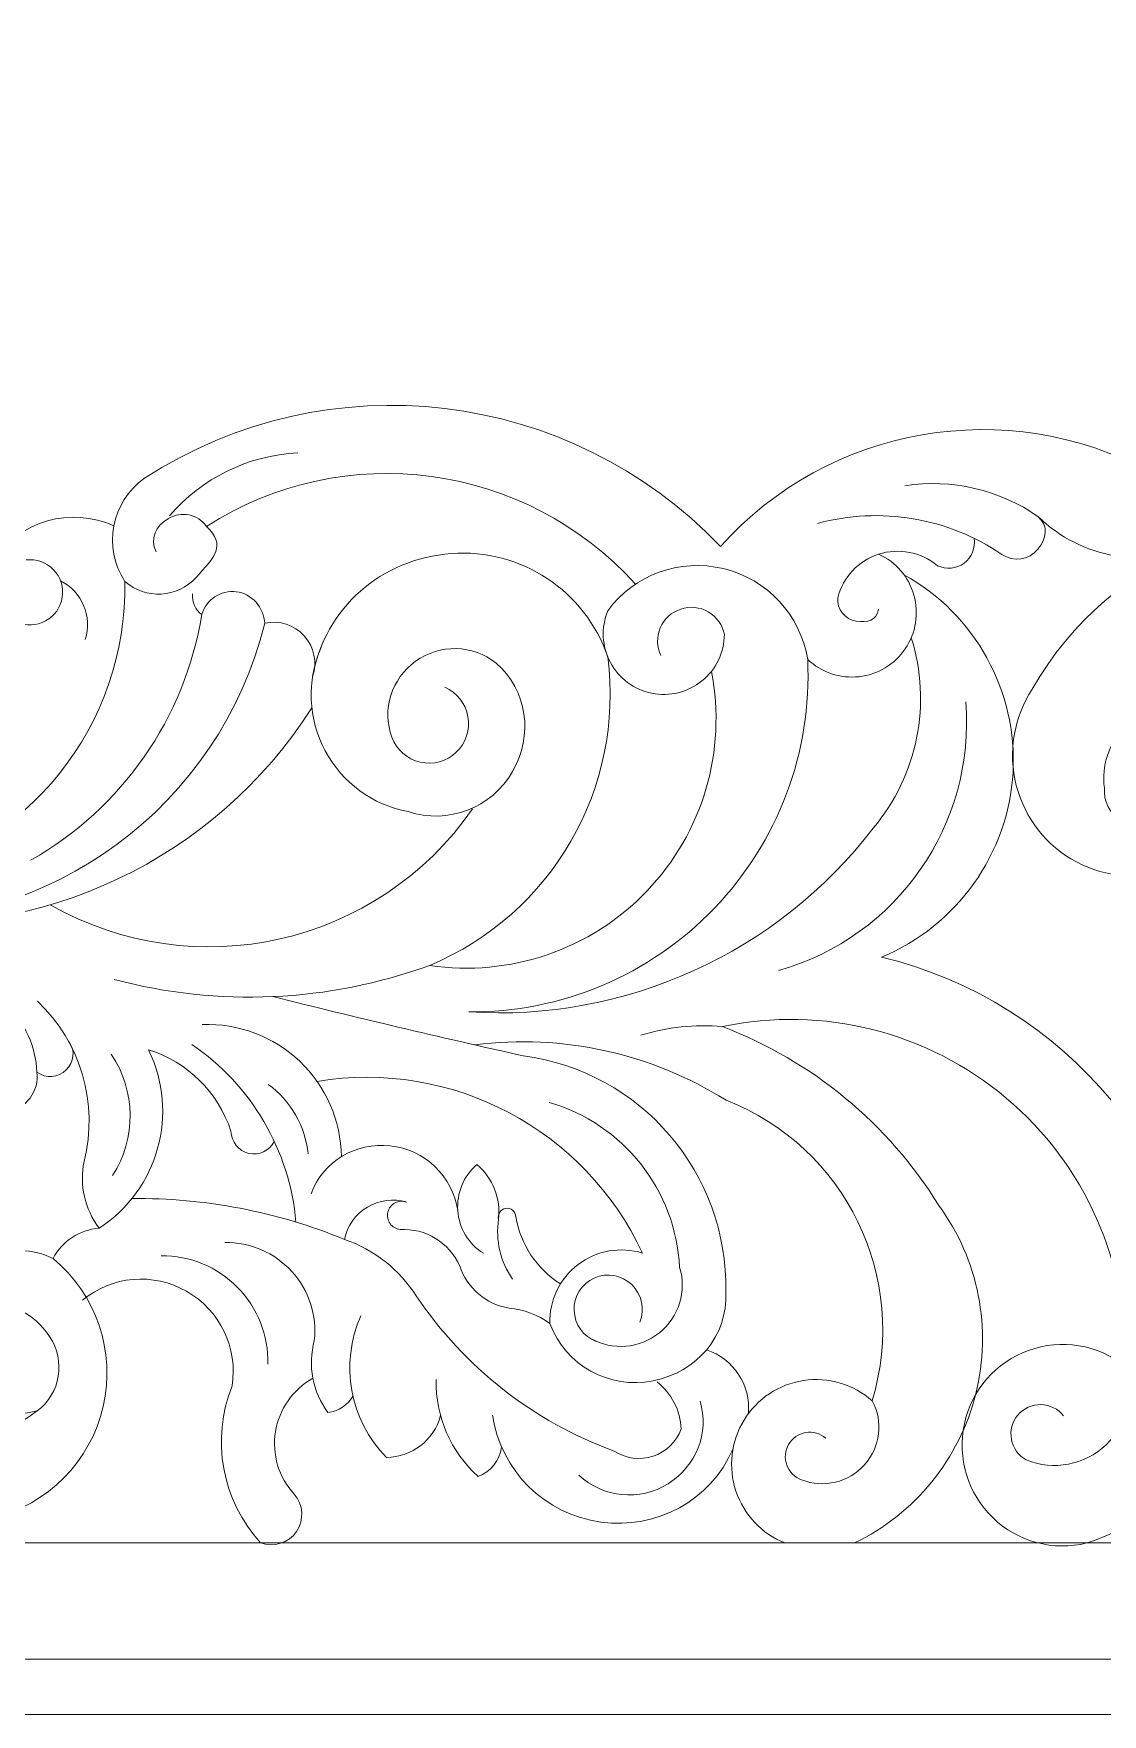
# Model space of a CAD drawing. Header units: millimetres. Extents: x 4868 to 5114, y 1819 to 2091.
# Drawn here: x 4991.7 to 5030.5, y 1968.7 to 2029.7 of the extents above; entities that cross this region are included whole.
import ezdxf

# ---------------------------------------------------------------- set-up
doc = ezdxf.new("R2010")
doc.units = ezdxf.units.MM
doc.header["$MEASUREMENT"] = 0
doc.layers.add('SITARA ALL', color=18, linetype='Continuous', true_color=0x000000)

msp = doc.modelspace()

# ---------------------------------------------------------------- linework, layer by layer
at = {"layer": 'SITARA ALL', "lineweight": 9}
for points, knots in [([(4869.73, 2090.695), (4869.73, 2090.695), (5113.73, 2090.695), (5113.73, 2090.695), (5113.73, 2090.695), (5113.73, 1968.695), (5113.73, 1968.695), (5113.73, 1968.695), (4869.73, 1968.695), (4869.73, 1968.695), (4869.73, 1968.695), (4869.73, 2090.695), (4869.73, 2090.695)], [0, 0, 0, 0, 0.25, 0.25, 0.25, 0.5, 0.5, 0.5, 0.75, 0.75, 0.75, 1, 1, 1, 1]), ([(5094.771, 2004.786), (5094.771, 2004.786), (5094.771, 1999.964), (5094.771, 1999.964), (5094.771, 1999.964), (5111.73, 1999.964), (5111.73, 1999.964), (5111.73, 1999.964), (5111.73, 2088.695), (5111.73, 2088.695), (5111.73, 2088.695), (4911.73, 2088.695), (4911.73, 2088.695), (4911.73, 2088.695), (4911.73, 2070.506), (4911.73, 2070.506), (4911.73, 2070.506), (4911.73, 2054.471), (4911.73, 2054.471), (4914.204, 2052.694), (4917.278, 2051.965), (4920.286, 2052.441), (4924.31, 2052.737), (4928.354, 2052.229), (4932.179, 2050.947), (4935.232, 2049.904), (4938.3, 2048.907), (4941.384, 2047.956), (4946.814, 2046.225), (4952.709, 2048.526), (4955.52, 2053.484), (4956.196, 2054.515), (4956.406, 2055.783), (4956.1, 2056.977), (4955.794, 2058.171), (4955.006, 2059.178), (4953.918, 2059.757), (4952.83, 2060.336), (4951.548, 2060.431), (4950.387, 2060.018), (4949.226, 2059.605), (4948.294, 2058.729), (4947.816, 2057.593), (4947.547, 2056.831), (4947.642, 2055.989), (4948.075, 2055.307), (4948.507, 2054.624), (4949.223, 2054.179), (4950.027, 2054.097), (4950.83, 2054.016), (4951.626, 2054.307), (4952.187, 2054.888), (4952.748, 2055.469), (4953.012, 2056.27), (4952.902, 2057.07), (4952.939, 2057.535), (4952.722, 2057.984), (4952.334, 2058.243), (4951.946, 2058.502), (4951.453, 2058.534), (4951.037, 2058.323), (4950.621, 2058.111), (4950.352, 2057.691), (4950.334, 2057.225), (4950.315, 2056.759), (4950.545, 2056.322), (4950.943, 2056.078)], [0, 0, 0, 0, 0.043478, 0.043478, 0.043478, 0.086957, 0.086957, 0.086957, 0.130435, 0.130435, 0.130435, 0.173913, 0.173913, 0.173913, 0.217391, 0.217391, 0.217391, 0.26087, 0.26087, 0.26087, 0.304348, 0.304348, 0.304348, 0.347826, 0.347826, 0.347826, 0.391304, 0.391304, 0.391304, 0.434783, 0.434783, 0.434783, 0.478261, 0.478261, 0.478261, 0.521739, 0.521739, 0.521739, 0.565217, 0.565217, 0.565217, 0.608696, 0.608696, 0.608696, 0.652174, 0.652174, 0.652174, 0.695652, 0.695652, 0.695652, 0.73913, 0.73913, 0.73913, 0.782609, 0.782609, 0.782609, 0.826087, 0.826087, 0.826087, 0.869565, 0.869565, 0.869565, 0.913043, 0.913043, 0.913043, 1, 1, 1, 1]), ([(4888.688, 2054.604), (4888.688, 2054.604), (4888.688, 2059.426), (4888.688, 2059.426), (4888.688, 2059.426), (4871.73, 2059.426), (4871.73, 2059.426), (4871.73, 2059.426), (4871.73, 1970.695), (4871.73, 1970.695), (4871.73, 1970.695), (5071.73, 1970.695), (5071.73, 1970.695), (5071.73, 1970.695), (5071.73, 1988.884), (5071.73, 1988.884), (5071.73, 1988.884), (5071.73, 2004.92), (5071.73, 2004.92), (5069.255, 2006.696), (5066.182, 2007.425), (5063.173, 2006.949), (5059.149, 2006.653), (5055.106, 2007.161), (5051.28, 2008.443), (5048.227, 2009.487), (5045.159, 2010.484), (5042.075, 2011.434), (5036.645, 2013.166), (5030.75, 2010.864), (5027.939, 2005.906), (5027.264, 2004.875), (5027.053, 2003.607), (5027.359, 2002.413), (5027.665, 2001.219), (5028.453, 2000.212), (5029.541, 1999.633), (5030.629, 1999.054), (5031.911, 1998.959), (5033.072, 1999.372), (5034.234, 1999.785), (5035.165, 2000.661), (5035.643, 2001.797), (5035.912, 2002.559), (5035.817, 2003.402), (5035.384, 2004.084), (5034.952, 2004.766), (5034.236, 2005.211), (5033.433, 2005.293), (5032.629, 2005.375), (5031.833, 2005.083), (5031.272, 2004.502), (5030.711, 2003.921), (5030.447, 2003.12), (5030.557, 2002.32), (5030.52, 2001.855), (5030.738, 2001.406), (5031.125, 2001.147), (5031.513, 2000.888), (5032.006, 2000.856), (5032.422, 2001.067), (5032.838, 2001.279), (5033.107, 2001.699), (5033.126, 2002.165), (5033.144, 2002.631), (5032.914, 2003.068), (5032.516, 2003.312)], [0, 0, 0, 0, 0.043478, 0.043478, 0.043478, 0.086957, 0.086957, 0.086957, 0.130435, 0.130435, 0.130435, 0.173913, 0.173913, 0.173913, 0.217391, 0.217391, 0.217391, 0.26087, 0.26087, 0.26087, 0.304348, 0.304348, 0.304348, 0.347826, 0.347826, 0.347826, 0.391304, 0.391304, 0.391304, 0.434783, 0.434783, 0.434783, 0.478261, 0.478261, 0.478261, 0.521739, 0.521739, 0.521739, 0.565217, 0.565217, 0.565217, 0.608696, 0.608696, 0.608696, 0.652174, 0.652174, 0.652174, 0.695652, 0.695652, 0.695652, 0.73913, 0.73913, 0.73913, 0.782609, 0.782609, 0.782609, 0.826087, 0.826087, 0.826087, 0.869565, 0.869565, 0.869565, 0.913043, 0.913043, 0.913043, 1, 1, 1, 1]), ([(5032.215, 2013.787), (5027.011, 2016.593), (5020.569, 2015.48), (5016.617, 2011.083), (5011.146, 2016.823), (5002.377, 2017.868), (4995.72, 2013.558), (4994.51, 2012.706), (4994.193, 2011.05), (4995.005, 2009.812), (4995.761, 2009.148), (4996.909, 2009.212), (4997.587, 2009.955), (4998.265, 2010.698), (4998.696, 2011.117), (4997.965, 2011.809)], [0, 0, 0, 0, 0.166667, 0.166667, 0.166667, 0.333333, 0.333333, 0.333333, 0.5, 0.5, 0.5, 0.666667, 0.666667, 0.666667, 1, 1, 1, 1]), ([(5020.138, 2011.918), (5022.427, 2012.538), (5024.875, 2012.127), (5026.837, 2010.794), (5027.252, 2010.502), (5027.823, 2010.583), (5028.141, 2010.98), (5028.458, 2011.376), (5028.533, 2011.82), (5028.157, 2012.162), (5029.716, 2010.638), (5032.056, 2010.244), (5034.027, 2011.178), (5035.066, 2011.682), (5035.518, 2012.921), (5035.046, 2013.975), (5034.574, 2015.03), (5034.067, 2015.678), (5032.998, 2015.239), (5032.693, 2015.162), (5032.435, 2014.961), (5032.286, 2014.684), (5032.137, 2014.408), (5032.111, 2014.083), (5032.215, 2013.787), (5032.319, 2013.491), (5032.542, 2013.252), (5032.831, 2013.128), (5033.12, 2013.005), (5033.446, 2013.008), (5033.731, 2013.139)], [0, 0, 0, 0, 0.090909, 0.090909, 0.090909, 0.181818, 0.181818, 0.181818, 0.272727, 0.272727, 0.272727, 0.363636, 0.363636, 0.363636, 0.454545, 0.454545, 0.454545, 0.545455, 0.545455, 0.545455, 0.636364, 0.636364, 0.636364, 0.727273, 0.727273, 0.727273, 0.818182, 0.818182, 0.818182, 1, 1, 1, 1]), ([(5013.538, 2009.711), (5009.557, 2014.13), (5002.971, 2015.021), (4997.965, 2011.809), (4997.654, 2012.251), (4997.054, 2012.378), (4996.59, 2012.101), (4996.125, 2011.823), (4995.896, 2011.374), (4996.137, 2010.89)], [0, 0, 0, 0, 0.25, 0.25, 0.25, 0.5, 0.5, 0.5, 1, 1, 1, 1]), ([(4994.605, 2011.83), (4993.039, 2012.544), (4991.188, 2012.013), (4990.242, 2010.575), (4989.956, 2010.187), (4989.885, 2009.681), (4990.055, 2009.23), (4990.224, 2008.779), (4990.606, 2008.445), (4991.077, 2008.342), (4991.414, 2008.19), (4991.803, 2008.205), (4992.128, 2008.381), (4992.453, 2008.558), (4992.676, 2008.873), (4992.732, 2009.239), (4992.788, 2009.604), (4992.67, 2009.975), (4992.413, 2010.24), (4992.156, 2010.506), (4991.792, 2010.637), (4991.425, 2010.593)], [0, 0, 0, 0, 0.125, 0.125, 0.125, 0.25, 0.25, 0.25, 0.375, 0.375, 0.375, 0.5, 0.5, 0.5, 0.625, 0.625, 0.625, 0.75, 0.75, 0.75, 1, 1, 1, 1]), ([(5025.83, 2011.378), (5025.884, 2011.033), (5025.742, 2010.687), (5025.463, 2010.479), (5025.183, 2010.271), (5024.808, 2010.236), (5024.493, 2010.385), (5023.901, 2010.881), (5023.097, 2011.037), (5022.363, 2010.8), (5021.629, 2010.562), (5021.07, 2009.971), (5020.881, 2009.223), (5020.84, 2008.807), (5021.136, 2008.432), (5021.551, 2008.376), (5021.965, 2008.319), (5022.282, 2008.39), (5022.355, 2008.802)], [0, 0, 0, 0, 0.142857, 0.142857, 0.142857, 0.285714, 0.285714, 0.285714, 0.428571, 0.428571, 0.428571, 0.571429, 0.571429, 0.571429, 0.714286, 0.714286, 0.714286, 1, 1, 1, 1]), ([(5006.068, 1995.877), (5010.499, 1997.731), (5013.145, 2002.31), (5012.531, 2007.074), (5011.715, 2009.474), (5009.378, 2011.018), (5006.85, 2010.826), (5004.322, 2010.635), (5002.263, 2008.858), (5001.819, 2006.362), (5001.994, 2006.873), (5001.877, 2007.438), (5001.515, 2007.839), (5001.154, 2008.24), (5000.609, 2008.415), (5000.083, 2008.293)], [0, 0, 0, 0, 0.166667, 0.166667, 0.166667, 0.333333, 0.333333, 0.333333, 0.5, 0.5, 0.5, 0.666667, 0.666667, 0.666667, 1, 1, 1, 1]), ([(5022.365, 2010.803), (5022.99, 2010.518), (5023.457, 2009.973), (5023.643, 2009.313), (5023.829, 2008.653), (5023.713, 2007.941), (5023.33, 2007.372), (5022.947, 2006.803), (5022.333, 2006.431), (5021.651, 2006.356), (5020.969, 2006.281), (5020.285, 2006.512), (5019.787, 2006.983), (5019.526, 2008.598), (5018.32, 2009.897), (5016.73, 2010.277), (5015.139, 2010.657), (5013.493, 2010.067), (5012.531, 2008.745), (5012.282, 2008.137), (5012.317, 2007.451), (5012.627, 2006.872), (5012.937, 2006.293), (5013.485, 2005.884), (5014.128, 2005.754), (5014.772, 2005.624), (5015.439, 2005.788), (5015.949, 2006.202), (5016.459, 2006.615), (5016.758, 2007.23), (5016.764, 2007.887), (5016.696, 2008.232), (5016.483, 2008.531), (5016.179, 2008.708), (5015.875, 2008.885), (5015.512, 2008.923), (5015.178, 2008.811), (5014.845, 2008.7), (5014.575, 2008.451), (5014.438, 2008.127), (5014.302, 2007.803), (5014.31, 2007.437), (5014.463, 2007.121)], [0, 0, 0, 0, 0.066667, 0.066667, 0.066667, 0.133333, 0.133333, 0.133333, 0.2, 0.2, 0.2, 0.266667, 0.266667, 0.266667, 0.333333, 0.333333, 0.333333, 0.4, 0.4, 0.4, 0.466667, 0.466667, 0.466667, 0.533333, 0.533333, 0.533333, 0.6, 0.6, 0.6, 0.666667, 0.666667, 0.666667, 0.733333, 0.733333, 0.733333, 0.8, 0.8, 0.8, 0.866667, 0.866667, 0.866667, 1, 1, 1, 1]), ([(5023.28, 2010.057), (5025.866, 2008.623), (5027.404, 2005.836), (5027.24, 2002.884), (5027.076, 1999.932), (5025.2, 1997.318), (5022.471, 1996.179), (5029.183, 1994.556), (5034.033, 1988.706), (5034.395, 1981.81), (5034.779, 1978.733), (5032.89, 1975.823), (5029.924, 1974.916), (5028.701, 1974.611), (5027.408, 1974.959), (5026.502, 1975.835), (5025.596, 1976.711), (5025.209, 1978.004), (5025.473, 1979.237), (5025.737, 1980.469), (5026.618, 1981.478), (5027.803, 1981.907), (5028.989, 1982.335), (5030.32, 1982.114), (5031.311, 1981.335), (5031.444, 1985.069), (5029.85, 1988.657), (5026.991, 1991.062), (5024.131, 1993.467), (5020.348, 1994.427), (5016.692, 1993.656), (5015.695, 1993.747), (5014.69, 1993.641), (5013.734, 1993.346)], [0, 0, 0, 0, 0.083333, 0.083333, 0.083333, 0.166667, 0.166667, 0.166667, 0.25, 0.25, 0.25, 0.333333, 0.333333, 0.333333, 0.416667, 0.416667, 0.416667, 0.5, 0.5, 0.5, 0.583333, 0.583333, 0.583333, 0.666667, 0.666667, 0.666667, 0.75, 0.75, 0.75, 0.833333, 0.833333, 0.833333, 1, 1, 1, 1]), ([(4991.596, 1999.702), (4994.905, 2001.579), (4997.185, 2004.852), (4997.795, 2008.608), (4997.955, 2009.154), (4998.484, 2009.505), (4999.048, 2009.44), (4999.613, 2009.376), (5000.051, 2008.86), (5000.083, 2008.293), (4998.436, 2001.668), (4992.309, 1997.142), (4985.491, 1997.501), (4991.959, 1996.736), (4998.29, 1999.732), (5001.792, 2005.223)], [0, 0, 0, 0, 0.166667, 0.166667, 0.166667, 0.333333, 0.333333, 0.333333, 0.5, 0.5, 0.5, 0.666667, 0.666667, 0.666667, 1, 1, 1, 1]), ([(5002.126, 2007.411), (5001.601, 2006.206), (5001.656, 2004.828), (5002.274, 2003.669), (5002.891, 2002.509), (5003.996, 2001.697), (5005.289, 2001.46), (5006.736, 2000.983), (5008.319, 2001.591), (5009.075, 2002.914), (5009.832, 2004.236), (5009.623, 2005.846), (5008.479, 2006.852), (5007.63, 2007.526), (5006.436, 2007.552), (5005.559, 2006.915), (5004.681, 2006.279), (5004.322, 2005.172), (5004.7, 2004.156), (5004.867, 2003.703), (5005.251, 2003.365), (5005.722, 2003.256), (5006.192, 2003.147), (5006.682, 2003.279), (5007.032, 2003.611), (5007.382, 2003.944), (5007.542, 2004.43), (5007.457, 2004.905), (5007.371, 2005.38), (5007.057, 2005.779), (5006.614, 2005.97)], [0, 0, 0, 0, 0.090909, 0.090909, 0.090909, 0.181818, 0.181818, 0.181818, 0.272727, 0.272727, 0.272727, 0.363636, 0.363636, 0.363636, 0.454545, 0.454545, 0.454545, 0.545455, 0.545455, 0.545455, 0.636364, 0.636364, 0.636364, 0.727273, 0.727273, 0.727273, 0.818182, 0.818182, 0.818182, 1, 1, 1, 1]), ([(5023.546, 2007.77), (5024.298, 2005.385), (5023.777, 2002.778), (5022.169, 2000.863), (5018.695, 1996.33), (5013.183, 1993.827), (5007.483, 1994.189), (5010.843, 1994.164), (5014.065, 1995.523), (5016.393, 1997.947), (5018.72, 2000.37), (5019.948, 2003.627), (5019.787, 2006.983)], [0, 0, 0, 0, 0.2, 0.2, 0.2, 0.4, 0.4, 0.4, 0.6, 0.6, 0.6, 1, 1, 1, 1]), ([(4994.613, 1995.367), (4998.395, 1994.365), (5002.39, 1994.542), (5006.068, 1995.877), (5008.977, 1995.442), (5011.916, 1996.448), (5013.949, 1998.575), (5015.981, 2000.702), (5016.858, 2003.661), (5016.292, 2006.548)], [0, 0, 0, 0, 0.25, 0.25, 0.25, 0.5, 0.5, 0.5, 1, 1, 1, 1]), ([(5010.432, 1982.881), (5010.998, 1981.359), (5012.589, 1980.477), (5014.18, 1980.803), (5015.771, 1981.13), (5016.89, 1982.407), (5016.812, 1984.029), (5016.901, 1988.342), (5013.742, 1992.031), (5009.465, 1992.596), (5006.427, 1993.273), (5003.398, 1993.989), (5000.38, 1994.745)], [0, 0, 0, 0, 0.2, 0.2, 0.2, 0.4, 0.4, 0.4, 0.6, 0.6, 0.6, 1, 1, 1, 1]), ([(4990.283, 1992.036), (4990.034, 1991.505), (4990.224, 1990.872), (4990.724, 1990.567), (4991.42, 1990.669), (4991.905, 1991.309), (4991.813, 1992.006), (4991.771, 1992.928), (4991.383, 1993.799), (4990.724, 1994.445)], [0, 0, 0, 0, 0.25, 0.25, 0.25, 0.5, 0.5, 0.5, 1, 1, 1, 1]), ([(5000.429, 1989.489), (5000.256, 1989.15), (4999.875, 1988.971), (4999.504, 1989.055), (4999.132, 1989.139), (4998.865, 1989.481), (4998.855, 1989.862), (4998.39, 1991.27), (4997.279, 1992.368), (4995.865, 1992.816), (4996.989, 1990.517), (4996.217, 1987.737), (4994.072, 1986.342), (4993.548, 1987.032), (4993.348, 1987.917), (4993.524, 1988.766), (4994.051, 1990.868), (4993.406, 1993.089), (4991.834, 1994.581)], [0, 0, 0, 0, 0.142857, 0.142857, 0.142857, 0.285714, 0.285714, 0.285714, 0.428571, 0.428571, 0.428571, 0.571429, 0.571429, 0.571429, 0.714286, 0.714286, 0.714286, 1, 1, 1, 1]), ([(5002.863, 1988.932), (5002.848, 1990.244), (5002.303, 1991.495), (5001.351, 1992.399), (5000.399, 1993.302), (4999.128, 1993.782), (4997.816, 1993.728)], [0, 0, 0, 0, 0.333333, 0.333333, 0.333333, 1, 1, 1, 1]), ([(5021.488, 1974.916), (5023.686, 1975.979), (5025.298, 1977.964), (5025.887, 1980.333), (5026.476, 1982.703), (5025.99, 1985.199), (5024.545, 1987.168), (5022.711, 1990.135), (5019.952, 1992.415), (5016.692, 1993.656)], [0, 0, 0, 0, 0.25, 0.25, 0.25, 0.5, 0.5, 0.5, 1, 1, 1, 1]), ([(4991.813, 1992.006), (4992.136, 1991.763), (4992.589, 1991.796), (4992.874, 1992.083), (4993.158, 1992.371), (4993.216, 1992.784), (4992.969, 1993.105)], [0, 0, 0, 0, 0.333333, 0.333333, 0.333333, 1, 1, 1, 1]), ([(5018.967, 1974.916), (5018.124, 1975.248), (5017.471, 1975.937), (5017.183, 1976.796), (5016.895, 1977.656), (5017.004, 1978.603), (5017.477, 1979.377), (5017.949, 1980.151), (5018.739, 1980.676), (5019.636, 1980.812), (5020.532, 1980.948), (5021.447, 1980.678), (5022.128, 1980.079), (5023.475, 1984.545), (5021.17, 1989.292), (5016.824, 1990.985), (5014.11, 1992.691), (5010.89, 1993.401), (5007.71, 1992.992)], [0, 0, 0, 0, 0.142857, 0.142857, 0.142857, 0.285714, 0.285714, 0.285714, 0.428571, 0.428571, 0.428571, 0.571429, 0.571429, 0.571429, 0.714286, 0.714286, 0.714286, 1, 1, 1, 1]), ([(5001.982, 1991.669), (5006.87, 1992.478), (5011.701, 1989.925), (5013.794, 1985.435), (5012.993, 1985.685), (5012.12, 1985.531), (5011.452, 1985.022), (5010.785, 1984.514), (5010.404, 1983.72), (5010.432, 1982.881), (5009.997, 1983.199), (5009.485, 1983.392), (5008.948, 1983.44), (5008.111, 1983.575), (5007.42, 1984.169), (5007.159, 1984.976), (5006.775, 1985.819), (5005.917, 1986.342), (5004.992, 1986.294), (5004.846, 1986.311), (5004.714, 1986.389), (5004.63, 1986.51), (5004.546, 1986.631), (5004.518, 1986.782), (5004.552, 1986.925), (5004.587, 1987.068), (5004.68, 1987.19), (5004.81, 1987.259), (5004.94, 1987.328), (5005.094, 1987.338), (5005.232, 1987.287), (5004.752, 1987.429), (5004.234, 1987.364), (5003.805, 1987.106), (5003.375, 1986.849), (5003.074, 1986.425), (5002.975, 1985.934), (5004.051, 1985.564), (5004.971, 1984.84), (5005.583, 1983.88), (5007.32, 1981.292), (5009.833, 1979.322), (5012.761, 1978.254), (5013.178, 1977.977), (5013.699, 1977.907), (5014.174, 1978.064), (5014.649, 1978.22), (5015.025, 1978.584), (5015.195, 1979.054), (5015.165, 1979.724), (5014.847, 1980.348), (5014.323, 1980.766)], [0, 0, 0, 0, 0.055556, 0.055556, 0.055556, 0.111111, 0.111111, 0.111111, 0.166667, 0.166667, 0.166667, 0.222222, 0.222222, 0.222222, 0.277778, 0.277778, 0.277778, 0.333333, 0.333333, 0.333333, 0.388889, 0.388889, 0.388889, 0.444444, 0.444444, 0.444444, 0.5, 0.5, 0.5, 0.555556, 0.555556, 0.555556, 0.611111, 0.611111, 0.611111, 0.666667, 0.666667, 0.666667, 0.722222, 0.722222, 0.722222, 0.777778, 0.777778, 0.777778, 0.833333, 0.833333, 0.833333, 0.888889, 0.888889, 0.888889, 1, 1, 1, 1]), ([(5011.907, 1982.339), (5012.702, 1981.889), (5013.691, 1981.97), (5014.403, 1982.543), (5015.114, 1983.116), (5015.409, 1984.048), (5015.138, 1984.921), (5014.997, 1987.724), (5013.096, 1990.128), (5010.399, 1990.906)], [0, 0, 0, 0, 0.25, 0.25, 0.25, 0.5, 0.5, 0.5, 1, 1, 1, 1]), ([(4988.848, 1988.616), (4985.958, 1990.044), (4982.461, 1989.119), (4980.661, 1986.445), (4980.06, 1985.79), (4979.791, 1984.896), (4979.93, 1984.018), (4980.07, 1983.14), (4980.598, 1982.376), (4981.373, 1981.94), (4982.374, 1980.153), (4984.097, 1978.884), (4986.101, 1978.458), (4988.105, 1978.032), (4990.186, 1978.484), (4991.827, 1979.709), (4992.67, 1980.346), (4992.865, 1981.531), (4992.271, 1982.404), (4991.677, 1983.277), (4990.923, 1983.724), (4990.021, 1983.174), (4989.748, 1983.054), (4989.55, 1982.807), (4989.492, 1982.514), (4989.434, 1982.221), (4989.522, 1981.919), (4989.73, 1981.704), (4989.937, 1981.489), (4990.237, 1981.389), (4990.532, 1981.436), (4990.827, 1981.484), (4991.08, 1981.671), (4991.209, 1981.94)], [0, 0, 0, 0, 0.083333, 0.083333, 0.083333, 0.166667, 0.166667, 0.166667, 0.25, 0.25, 0.25, 0.333333, 0.333333, 0.333333, 0.416667, 0.416667, 0.416667, 0.5, 0.5, 0.5, 0.583333, 0.583333, 0.583333, 0.666667, 0.666667, 0.666667, 0.75, 0.75, 0.75, 0.833333, 0.833333, 0.833333, 1, 1, 1, 1]), ([(5007.086, 1986.979), (5006.9, 1988.229), (5005.892, 1989.196), (5004.635, 1989.329), (5003.377, 1989.461), (5002.208, 1988.775), (5001.765, 1987.591)], [0, 0, 0, 0, 0.333333, 0.333333, 0.333333, 1, 1, 1, 1]), ([(5067.509, 1988.884), (5067.509, 1988.884), (5067.509, 1974.916), (5067.509, 1974.916), (5067.509, 1974.916), (4875.956, 1974.916), (4875.956, 1974.916)], [0, 0, 0, 0, 0.333333, 0.333333, 0.333333, 1, 1, 1, 1]), ([(5009.079, 1984.486), (5008.634, 1985.12), (5008.451, 1985.9), (5008.567, 1986.665), (5008.653, 1987.416), (5008.359, 1988.16), (5007.781, 1988.648), (5007.298, 1988.233), (5007.04, 1987.612), (5007.087, 1986.976), (5007.135, 1986.341), (5007.477, 1985.768), (5008.017, 1985.429)], [0, 0, 0, 0, 0.2, 0.2, 0.2, 0.4, 0.4, 0.4, 0.6, 0.6, 0.6, 1, 1, 1, 1]), ([(5010.812, 1984.316), (5009.949, 1984.864), (5009.361, 1985.755), (5009.196, 1986.763), (5009.191, 1986.853), (5009.148, 1986.936), (5009.077, 1986.993), (5009.007, 1987.049), (5008.917, 1987.073), (5008.828, 1987.059), (5008.739, 1987.045), (5008.66, 1986.995), (5008.611, 1986.92), (5008.561, 1986.845), (5008.545, 1986.753), (5008.567, 1986.665)], [0, 0, 0, 0, 0.166667, 0.166667, 0.166667, 0.333333, 0.333333, 0.333333, 0.5, 0.5, 0.5, 0.666667, 0.666667, 0.666667, 1, 1, 1, 1]), ([(4994.072, 1986.342), (4993.362, 1986.286), (4992.731, 1985.873), (4992.397, 1985.245), (4993.97, 1983.941), (4994.675, 1981.862), (4994.218, 1979.87), (4993.762, 1977.878), (4992.196, 1976.306), (4990.212, 1975.818), (4987.55, 1974.981), (4984.657, 1975.327), (4982.267, 1976.767), (4979.878, 1978.208), (4978.218, 1980.619), (4977.714, 1983.364)], [0, 0, 0, 0, 0.166667, 0.166667, 0.166667, 0.333333, 0.333333, 0.333333, 0.5, 0.5, 0.5, 0.666667, 0.666667, 0.666667, 1, 1, 1, 1]), ([(4992.397, 1985.245), (4991.528, 1985.661), (4990.51, 1985.628), (4989.669, 1985.157), (4988.829, 1984.685), (4988.271, 1983.841), (4988.174, 1982.882), (4988.077, 1981.923), (4988.452, 1980.977), (4989.181, 1980.346), (4989.909, 1979.715), (4990.892, 1979.476), (4991.827, 1979.709)], [0, 0, 0, 0, 0.2, 0.2, 0.2, 0.4, 0.4, 0.4, 0.6, 0.6, 0.6, 1, 1, 1, 1]), ([(5003.286, 1980.249), (5003.093, 1979.917), (5002.756, 1979.695), (5002.376, 1979.648), (5001.819, 1980.396), (5001.637, 1981.359), (5001.88, 1982.259), (5001.981, 1983.177), (5001.681, 1984.093), (5001.059, 1984.774), (5000.436, 1985.456), (4999.556, 1985.836), (4998.633, 1985.819)], [0, 0, 0, 0, 0.2, 0.2, 0.2, 0.4, 0.4, 0.4, 0.6, 0.6, 0.6, 1, 1, 1, 1]), ([(5000.198, 1981.409), (5000.221, 1982.449), (4999.821, 1983.453), (4999.091, 1984.194), (4998.361, 1984.934), (4997.367, 1985.347), (4996.327, 1985.339)], [0, 0, 0, 0, 0.333333, 0.333333, 0.333333, 1, 1, 1, 1]), ([(5001.828, 1980.897), (5001.102, 1980.49), (5000.602, 1979.774), (5000.471, 1978.953), (5000.34, 1978.132), (5000.587, 1977.3), (5001.15, 1976.688), (5001.483, 1976.309), (5001.519, 1975.754), (5001.238, 1975.335), (5000.956, 1974.917), (5000.408, 1974.749), (4999.932, 1974.916), (4998.524, 1976.46), (4998.123, 1978.676), (4998.897, 1980.617), (4999.116, 1981.994), (4998.456, 1983.362), (4997.243, 1984.05), (4996.03, 1984.737), (4994.54, 1984.618), (4993.472, 1983.723)], [0, 0, 0, 0, 0.125, 0.125, 0.125, 0.25, 0.25, 0.25, 0.375, 0.375, 0.375, 0.5, 0.5, 0.5, 0.625, 0.625, 0.625, 0.75, 0.75, 0.75, 1, 1, 1, 1]), ([(5013.696, 1982.935), (5013.883, 1983.405), (5013.766, 1983.941), (5013.401, 1984.291), (5013.036, 1984.64), (5012.505, 1984.738), (5012.043, 1984.531), (5011.582, 1984.325), (5011.292, 1983.859), (5011.31, 1983.354), (5011.327, 1982.849), (5011.64, 1982.408), (5012.115, 1982.234)], [0, 0, 0, 0, 0.2, 0.2, 0.2, 0.4, 0.4, 0.4, 0.6, 0.6, 0.6, 1, 1, 1, 1]), ([(5003.568, 1983.163), (5002.798, 1981.419), (5003.166, 1979.384), (5004.498, 1978.021), (5005.422, 1978.025), (5006.228, 1978.647), (5006.463, 1979.54)], [0, 0, 0, 0, 0.333333, 0.333333, 0.333333, 1, 1, 1, 1]), ([(5029.077, 1979.529), (5028.878, 1979.782), (5028.576, 1979.931), (5028.255, 1979.937), (5027.933, 1979.942), (5027.628, 1979.805), (5027.42, 1979.56), (5027.212, 1979.314), (5027.125, 1978.989), (5027.183, 1978.673), (5027.241, 1978.356), (5027.436, 1978.084), (5027.717, 1977.929), (5028.708, 1977.526), (5029.843, 1977.742), (5030.618, 1978.48), (5031.392, 1979.218), (5031.667, 1980.326), (5031.311, 1981.335)], [0, 0, 0, 0, 0.142857, 0.142857, 0.142857, 0.285714, 0.285714, 0.285714, 0.428571, 0.428571, 0.428571, 0.571429, 0.571429, 0.571429, 0.714286, 0.714286, 0.714286, 1, 1, 1, 1]), ([(5006.303, 1980.846), (5006.274, 1979.506), (5006.831, 1978.221), (5007.828, 1977.325), (5008.277, 1977.504), (5008.6, 1977.904), (5008.679, 1978.381)], [0, 0, 0, 0, 0.333333, 0.333333, 0.333333, 1, 1, 1, 1]), ([(5011.48, 1977.374), (5012.366, 1976.552), (5013.692, 1976.425), (5014.718, 1977.064), (5015.744, 1977.702), (5016.229, 1978.905), (5015.883, 1980.063)], [0, 0, 0, 0, 0.333333, 0.333333, 0.333333, 1, 1, 1, 1]), ([(5020.444, 1978.722), (5020.243, 1978.895), (5019.977, 1978.969), (5019.716, 1978.924), (5019.455, 1978.88), (5019.228, 1978.724), (5019.095, 1978.495), (5018.963, 1978.266), (5018.939, 1977.99), (5019.03, 1977.742), (5019.121, 1977.494), (5019.316, 1977.299), (5019.565, 1977.211), (5020.367, 1976.893), (5021.282, 1977.112), (5021.854, 1977.758), (5022.425, 1978.404), (5022.54, 1979.322), (5022.128, 1980.079)], [0, 0, 0, 0, 0.142857, 0.142857, 0.142857, 0.285714, 0.285714, 0.285714, 0.428571, 0.428571, 0.428571, 0.571429, 0.571429, 0.571429, 0.714286, 0.714286, 0.714286, 1, 1, 1, 1]), ([(5008.35, 1979.559), (5008.648, 1977.532), (5010.253, 1975.947), (5012.284, 1975.674), (5014.315, 1975.402), (5016.252, 1976.444), (5017.074, 1978.321)], [0, 0, 0, 0, 0.333333, 0.333333, 0.333333, 1, 1, 1, 1])]:
    msp.add_open_spline(points, degree=3, knots=knots, dxfattribs=at)
for points in [[(5001.279, 2014.479), (4999.48, 2014.387), (4997.799, 2013.563), (4996.625, 2012.196)], [(5028.157, 2012.162), (5026.748, 2013.146), (5025.014, 2013.548), (5023.316, 2013.285)], [(4986.358, 1999.004), (4991.47, 2000.057), (4995.105, 2004.594), (4995.005, 2009.812)], [(4993.566, 2007.711), (4993.828, 2008.544), (4993.45, 2009.443), (4992.67, 2009.835)], [(4997.465, 2009.358), (4997.431, 2009.067), (4997.557, 2008.78), (4997.795, 2008.608)], [(5018.731, 1995.694), (5023.034, 1996.909), (5025.88, 2000.988), (5025.526, 2005.445)], [(4992.299, 1998.079), (4997.54, 1995.096), (5004.185, 1996.599), (5007.62, 2001.555)], [(5001.215, 1986.562), (5000.986, 1989.168), (4999.601, 1991.532), (4997.439, 1993.005)], [(4994.557, 1988.25), (4995.426, 1989.597), (4995.408, 1991.331), (4994.51, 1992.658)], [(5001.656, 1989.045), (5001.551, 1990.05), (5001.025, 1990.963), (5000.208, 1991.559)], [(5002.975, 1985.934), (5000.528, 1986.939), (4997.906, 1987.443), (4995.262, 1987.418)], [(5017.636, 1979.612), (5017.727, 1980.644), (5017.097, 1981.602), (5016.112, 1981.924)]]:
    msp.add_open_spline(points, degree=3, dxfattribs=at)

doc.saveas('drawing.dxf')
